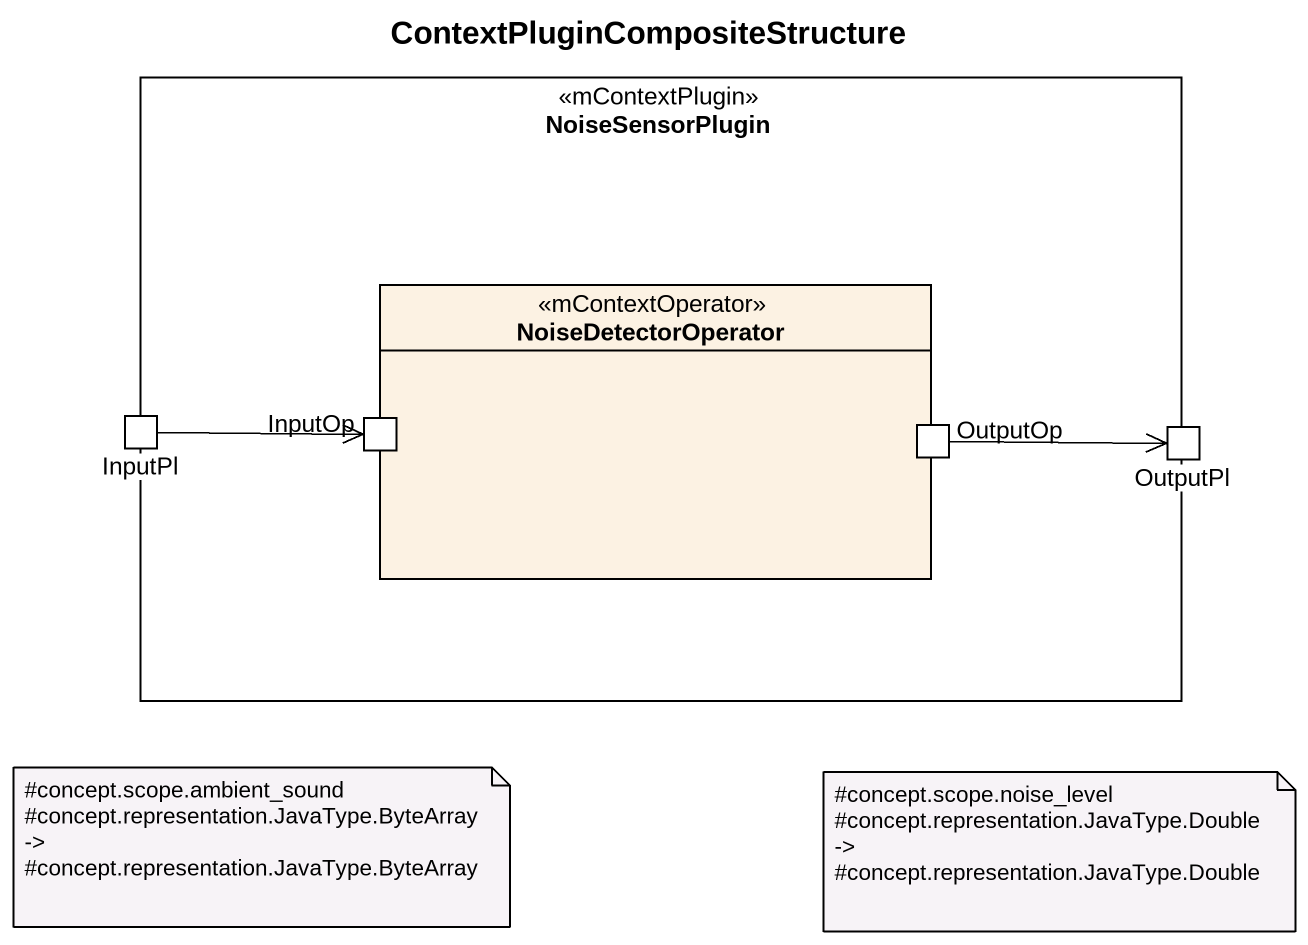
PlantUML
@startuml
title ContextPluginCompositeStructure
rectangle NoiseSensorPlugin <<mContextPlugin>> {
  rectangle NoiseDetectorOperator <<mContextOperator>> {
    port InputOp <<mDMC>>
    port OutputOp <<mDMC>>
  }
  port InputPl <<mSimpleInputDMC>>
  port OutputPl <<mOutputDMC>>
}
InputPl -right-> InputOp
OutputOp -right-> OutputPl
note as N1
  #concept.scope.ambient_sound
  #concept.representation.JavaType.ByteArray
  ->
  #concept.representation.JavaType.ByteArray
end note
note as N2
  #concept.scope.noise_level
  #concept.representation.JavaType.Double
  ->
  #concept.representation.JavaType.Double
end note
@enduml
